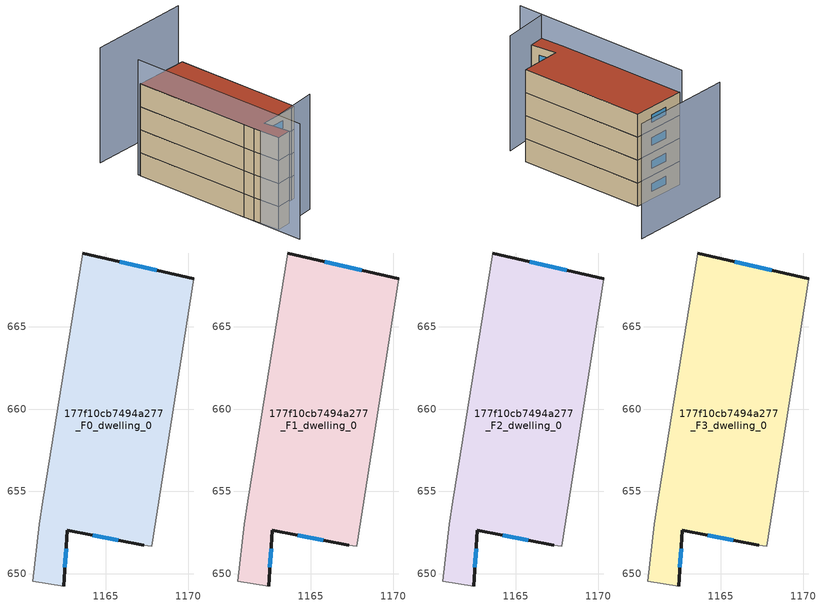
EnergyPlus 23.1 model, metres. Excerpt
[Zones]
177f10cb7494a277_F0_dwelling_0
 floor ground (EU_floor_Construction): 1170.36,667.93 1167.8,651.66 1167.3,651.73 1162.65,652.63 1162.44,649.24 1160.54,649.53 1160.94,652.99 1161.16,654.4 1163.6,669.49 z0
 wall outside (EU_wall_Construction): 1162.44,649.24 1162.65,652.63 1167.3,651.73 / 1170.36,667.93 1163.6,669.49 z0:3
 wall adiabatic (EU_wall_Construction): 1163.6,669.49 1161.16,654.4 1160.94,652.99 1160.54,649.53 1162.44,649.24 / 1167.3,651.73 1167.8,651.66 1170.36,667.93 z0:3
 window (EU_Window_Construction): 1164.2,652.33 1165.75,652.03 / 1162.51,650.37 1162.58,651.5 / 1168.11,668.45 1165.85,668.97 z1:2
177f10cb7494a277_F1_dwelling_0
 floor to 177f10cb7494a277_F0_dwelling_0 (EU_floor_Construction): 1170.36,667.93 1167.8,651.66 1167.3,651.73 1162.65,652.63 1162.44,649.24 1160.54,649.53 1160.94,652.99 1161.16,654.4 1163.6,669.49 z3
 wall outside (EU_wall_Construction): 1162.44,649.24 1162.65,652.63 1167.3,651.73 / 1170.36,667.93 1163.6,669.49 z3:6
 wall adiabatic (EU_wall_Construction): 1163.6,669.49 1161.16,654.4 1160.94,652.99 1160.54,649.53 1162.44,649.24 / 1167.3,651.73 1167.8,651.66 1170.36,667.93 z3:6
 window (EU_Window_Construction): 1164.2,652.33 1165.75,652.03 / 1162.51,650.37 1162.58,651.5 / 1168.11,668.45 1165.85,668.97 z4:5
177f10cb7494a277_F2_dwelling_0
 floor to 177f10cb7494a277_F1_dwelling_0 (EU_floor_Construction): 1170.36,667.93 1167.8,651.66 1167.3,651.73 1162.65,652.63 1162.44,649.24 1160.54,649.53 1160.94,652.99 1161.16,654.4 1163.6,669.49 z6
 wall outside (EU_wall_Construction): 1162.44,649.24 1162.65,652.63 1167.3,651.73 / 1170.36,667.93 1163.6,669.49 z6:9
 wall adiabatic (EU_wall_Construction): 1163.6,669.49 1161.16,654.4 1160.94,652.99 1160.54,649.53 1162.44,649.24 / 1167.3,651.73 1167.8,651.66 1170.36,667.93 z6:9
 window (EU_Window_Construction): 1164.2,652.33 1165.75,652.03 / 1162.51,650.37 1162.58,651.5 / 1168.11,668.45 1165.85,668.97 z7:8
177f10cb7494a277_F3_dwelling_0
 floor to 177f10cb7494a277_F2_dwelling_0 (EU_floor_Construction): 1170.36,667.93 1167.8,651.66 1167.3,651.73 1162.65,652.63 1162.44,649.24 1160.54,649.53 1160.94,652.99 1161.16,654.4 1163.6,669.49 z9
 wall outside (EU_wall_Construction): 1162.44,649.24 1162.65,652.63 1167.3,651.73 / 1170.36,667.93 1163.6,669.49 z9:12
 wall adiabatic (EU_wall_Construction): 1163.6,669.49 1161.16,654.4 1160.94,652.99 1160.54,649.53 1162.44,649.24 / 1167.3,651.73 1167.8,651.66 1170.36,667.93 z9:12
 window (EU_Window_Construction): 1164.2,652.33 1165.75,652.03 / 1162.51,650.37 1162.58,651.5 / 1168.11,668.45 1165.85,668.97 z10:11
 roof outside (EU_roof_Construction): 1167.8,651.66 1170.36,667.93 1163.6,669.49 1161.16,654.4 1160.94,652.99 1160.54,649.53 1162.44,649.24 1162.65,652.63 1167.3,651.73 z12
shading: 1160.54,649.53 1166.47,648.86 / 1163.65,669.79 1159.87,646.37 / 1176.77,672.18 1163.92,674.98 z0:15
[Building]
EU S2 Campaign: North Axis=0; Terrain=City; Solar Distribution=FullExterior
[Site:Location]
Bologna: Latitude=44.5; Longitude=11.25; Time Zone=1; Elevation=37
[SizingPeriod:WeatherFileDays]
AnnualSizingPeriod: Begin Month=1; Begin Day of Month=1; End Month=12; End Day of Month=31; Day of Week for Start Day=Monday; Use Weather File Daylight Saving Period=No; Use Weather File Rain and Snow Indicators=No
[MATERIAL]
EU_InternalMass_Material: Roughness=MediumRough; Thickness=0.1; Conductivity=1; Density=1800; Specific Heat=900; Thermal Absorptance=0.9; Solar Absorptance=0.7; Visible Absorptance=0.7
[MATERIAL:NOMASS] Roughness=MediumRough; Thermal Absorptance=0.9; Solar Absorptance=0.7; Visible Absorptance=0.7
Name | Thermal Resistance
EU_wall_NoMass | 0.937881
EU_roof_NoMass | 0.548572
EU_floor_NoMass | 0.71348
[WINDOWMATERIAL:SIMPLEGLAZINGSYSTEM]
EU_Window_SimpleGlazing: UFactor=4.25633; Solar Heat Gain Coefficient=0.85; Visible Transmittance=0.85
[CONSTRUCTION]
EU_wall_Construction: EU_wall_NoMass
EU_roof_Construction: EU_roof_NoMass
EU_floor_Construction: EU_floor_NoMass
EU_Window_Construction: EU_Window_SimpleGlazing
EU_InternalMass_Construction: EU_InternalMass_Material
[ZONE] Type=1; Multiplier=1; Ceiling Height=autocalculate; Floor Area=autocalculate; Part of Total Floor Area=Yes
Name | Volume
177f10cb7494a277_F0_dwelling_0 | 365.565
177f10cb7494a277_F1_dwelling_0; 177f10cb7494a277_F2_dwelling_0; 177f10cb7494a277_F3_dwelling_0 | 365.564
[INTERNALMASS] Construction=EU_InternalMass_Construction; Surface Area=121.855
Name | Zone or ZoneList
177f10cb7494a277_F0_dwelling_0_EU_InternalMass | 177f10cb7494a277_F0_dwelling_0
177f10cb7494a277_F1_dwelling_0_EU_InternalMass | 177f10cb7494a277_F1_dwelling_0
177f10cb7494a277_F2_dwelling_0_EU_InternalMass | 177f10cb7494a277_F2_dwelling_0
177f10cb7494a277_F3_dwelling_0_EU_InternalMass | 177f10cb7494a277_F3_dwelling_0
[OTHEREQUIPMENT] Fuel Type=Electricity; Design Level Calculation Method=Watts/Area; Power per Zone Floor Area=1; Fraction Latent=0; Fraction Radiant=0; Fraction Lost=0; Carbon Dioxide Generation Rate=0; EndUse Subcategory=EU_Step8_InternalGains
Name | Zone or ZoneList or Space or SpaceList | Schedule
EU_Step8_InternalGain_177f10cb7494a277_F0_dwelling_0_f000 | 177f10cb7494a277_F0_dwelling_0 | EU_Step8_GainSchedule_177f10cb7494a277_F0_dwelling_0_f000
EU_Step8_InternalGain_177f10cb7494a277_F1_dwelling_0_f000 | 177f10cb7494a277_F1_dwelling_0 | EU_Step8_GainSchedule_177f10cb7494a277_F1_dwelling_0_f000
EU_Step8_InternalGain_177f10cb7494a277_F2_dwelling_0_f000 | 177f10cb7494a277_F2_dwelling_0 | EU_Step8_GainSchedule_177f10cb7494a277_F2_dwelling_0_f000
EU_Step8_InternalGain_177f10cb7494a277_F3_dwelling_0_f000 | 177f10cb7494a277_F3_dwelling_0 | EU_Step8_GainSchedule_177f10cb7494a277_F3_dwelling_0_f000
[ZONEVENTILATION:DESIGNFLOWRATE] Schedule=EU_AlwaysOn; Design Flow Rate Calculation Method=AirChanges/Hour; Air Changes per Hour=0.687892; Ventilation Type=Natural; Fan Pressure Rise=0; Fan Total Efficiency=1; Constant Term Coefficient=1; Temperature Term Coefficient=0; Velocity Term Coefficient=0; Velocity Squared Term Coefficient=0; Minimum Indoor Temperature=-100; Maximum Indoor Temperature=100; Delta Temperature=-100; Minimum Outdoor Temperature=-100; Maximum Outdoor Temperature=100; Maximum Wind Speed=40
Name | Zone or ZoneList or Space or SpaceList
EU_ConstantAir_177f10cb7494a277_F0_dwelling_0 | 177f10cb7494a277_F0_dwelling_0
EU_ConstantAir_177f10cb7494a277_F1_dwelling_0 | 177f10cb7494a277_F1_dwelling_0
EU_ConstantAir_177f10cb7494a277_F2_dwelling_0 | 177f10cb7494a277_F2_dwelling_0
EU_ConstantAir_177f10cb7494a277_F3_dwelling_0 | 177f10cb7494a277_F3_dwelling_0
[HVACTEMPLATE:THERMOSTAT] Constant Heating Setpoint=20; Constant Cooling Setpoint=50
EU_HeatOnly_177f10cb7494a277_F0_dwelling_0; EU_HeatOnly_177f10cb7494a277_F1_dwelling_0; EU_HeatOnly_177f10cb7494a277_F2_dwelling_0; EU_HeatOnly_177f10cb7494a277_F3_dwelling_0
[HVACTEMPLATE:ZONE:IDEALLOADSAIRSYSTEM] System Availability Schedule=EU_AlwaysOn; Maximum Heating Supply Air Temperature=50; Minimum Cooling Supply Air Temperature=13; Maximum Heating Supply Air Humidity Ratio=0.0156; Minimum Cooling Supply Air Humidity Ratio=0.0077; Heating Limit=NoLimit; Cooling Limit=NoLimit; Heating Availability Schedule=EU_AlwaysOn; Cooling Availability Schedule=EU_CoolingOff; Dehumidification Control Type=ConstantSensibleHeatRatio; Cooling Sensible Heat Ratio=0.7; Dehumidification Setpoint=60; Humidification Control Type=None; Humidification Setpoint=30; Outdoor Air Method=None; Outdoor Air Flow Rate per Person=0.00944; Outdoor Air Flow Rate per Zone Floor Area=0; Outdoor Air Flow Rate per Zone=0; Demand Controlled Ventilation Type=None; Outdoor Air Economizer Type=NoEconomizer; Heat Recovery Type=None; Sensible Heat Recovery Effectiveness=0.7; Latent Heat Recovery Effectiveness=0.65
Name | Template Thermostat
177f10cb7494a277_F0_dwelling_0 | EU_HeatOnly_177f10cb7494a277_F0_dwelling_0
177f10cb7494a277_F1_dwelling_0 | EU_HeatOnly_177f10cb7494a277_F1_dwelling_0
177f10cb7494a277_F2_dwelling_0 | EU_HeatOnly_177f10cb7494a277_F2_dwelling_0
177f10cb7494a277_F3_dwelling_0 | EU_HeatOnly_177f10cb7494a277_F3_dwelling_0
[SIZING:ZONE] Zone Cooling Design Supply Air Temperature Input Method=SupplyAirTemperature; Zone Cooling Design Supply Air Temperature=13; Zone Heating Design Supply Air Temperature Input Method=SupplyAirTemperature; Zone Heating Design Supply Air Temperature=50; Zone Cooling Design Supply Air Humidity Ratio=0.008; Zone Heating Design Supply Air Humidity Ratio=0.008; Cooling Design Air Flow Method=DesignDay; Cooling Design Air Flow Rate=0; Cooling Minimum Air Flow per Zone Floor Area=0.000762; Cooling Minimum Air Flow=0; Cooling Minimum Air Flow Fraction=0.2; Heating Design Air Flow Method=DesignDay; Heating Design Air Flow Rate=0; Heating Maximum Air Flow per Zone Floor Area=0.002032; Heating Maximum Air Flow=0.141576; Heating Maximum Air Flow Fraction=0.3; Account for Dedicated Outdoor Air System=No; Dedicated Outdoor Air System Control Strategy=NeutralSupplyAir; Dedicated Outdoor Air Low Setpoint Temperature for Design=autosize; Dedicated Outdoor Air High Setpoint Temperature for Design=autosize; Zone Load Sizing Method=Sensible Load Only No Latent Load; Zone Latent Cooling Design Supply Air Humidity Ratio Input Method=HumidityRatioDifference; Zone Cooling Design Supply Air Humidity Ratio Difference=0.005; Zone Latent Heating Design Supply Air Humidity Ratio Input Method=HumidityRatioDifference; Zone Humidification Design Supply Air Humidity Ratio Difference=0.005
177f10cb7494a277_F0_dwelling_0; 177f10cb7494a277_F1_dwelling_0; 177f10cb7494a277_F2_dwelling_0; 177f10cb7494a277_F3_dwelling_0
[SCHEDULE:CONSTANT]
Name | Hourly Value
EU_AlwaysOn | 1
EU_CoolingOff | 0
[SCHEDULE:FILE] Column Number=1; Rows to Skip at Top=0; Number of Hours of Data=8760; Column Separator=Comma; Interpolate to Timestep=No; Minutes per Item=60; Adjust Schedule for Daylight Savings=Yes
Name | File
EU_Step8_GainSchedule_177f10cb7494a277_F0_dwelling_0_f000 | ../../schedules/177f10cb7494a277/177f10cb7494a277_F0_dwelling_0_f000_gain.csv
EU_Step8_GainSchedule_177f10cb7494a277_F1_dwelling_0_f000 | ../../schedules/177f10cb7494a277/177f10cb7494a277_F1_dwelling_0_f000_gain.csv
EU_Step8_GainSchedule_177f10cb7494a277_F2_dwelling_0_f000 | ../../schedules/177f10cb7494a277/177f10cb7494a277_F2_dwelling_0_f000_gain.csv
EU_Step8_GainSchedule_177f10cb7494a277_F3_dwelling_0_f000 | ../../schedules/177f10cb7494a277/177f10cb7494a277_F3_dwelling_0_f000_gain.csv
